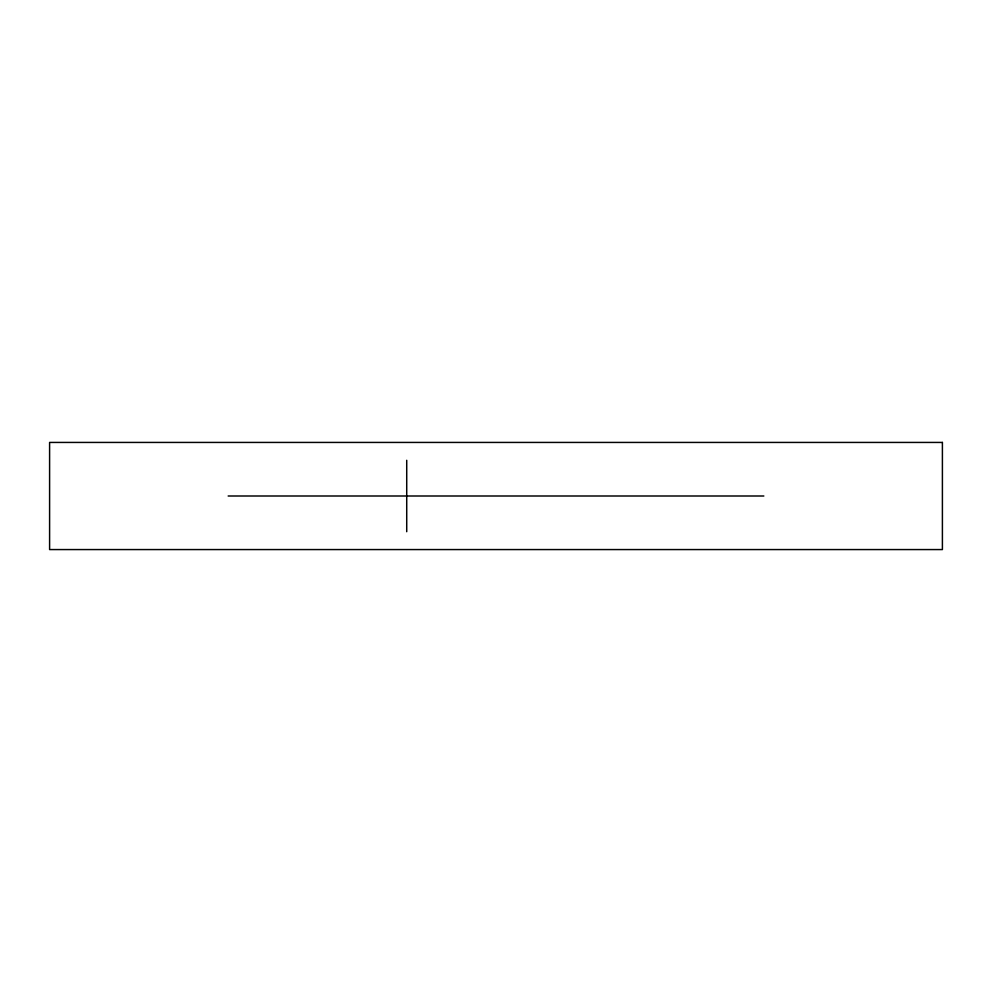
<?xml version="1.0" encoding="UTF-8"?>
<svg xmlns="http://www.w3.org/2000/svg" width="992" height="992" viewBox="0 0 992 992"><rect width="100%" height="100%" fill="white"/><g stroke="black" fill="none" stroke-linecap="round" stroke-linejoin="round"><path stroke-width="1.49" d="M228.16 496L763.84 496M406.72 460.288L406.72 531.712M942.4 442.432L49.6 442.432L49.6 549.568L942.4 549.568L942.4 442.432"/></g></svg>
